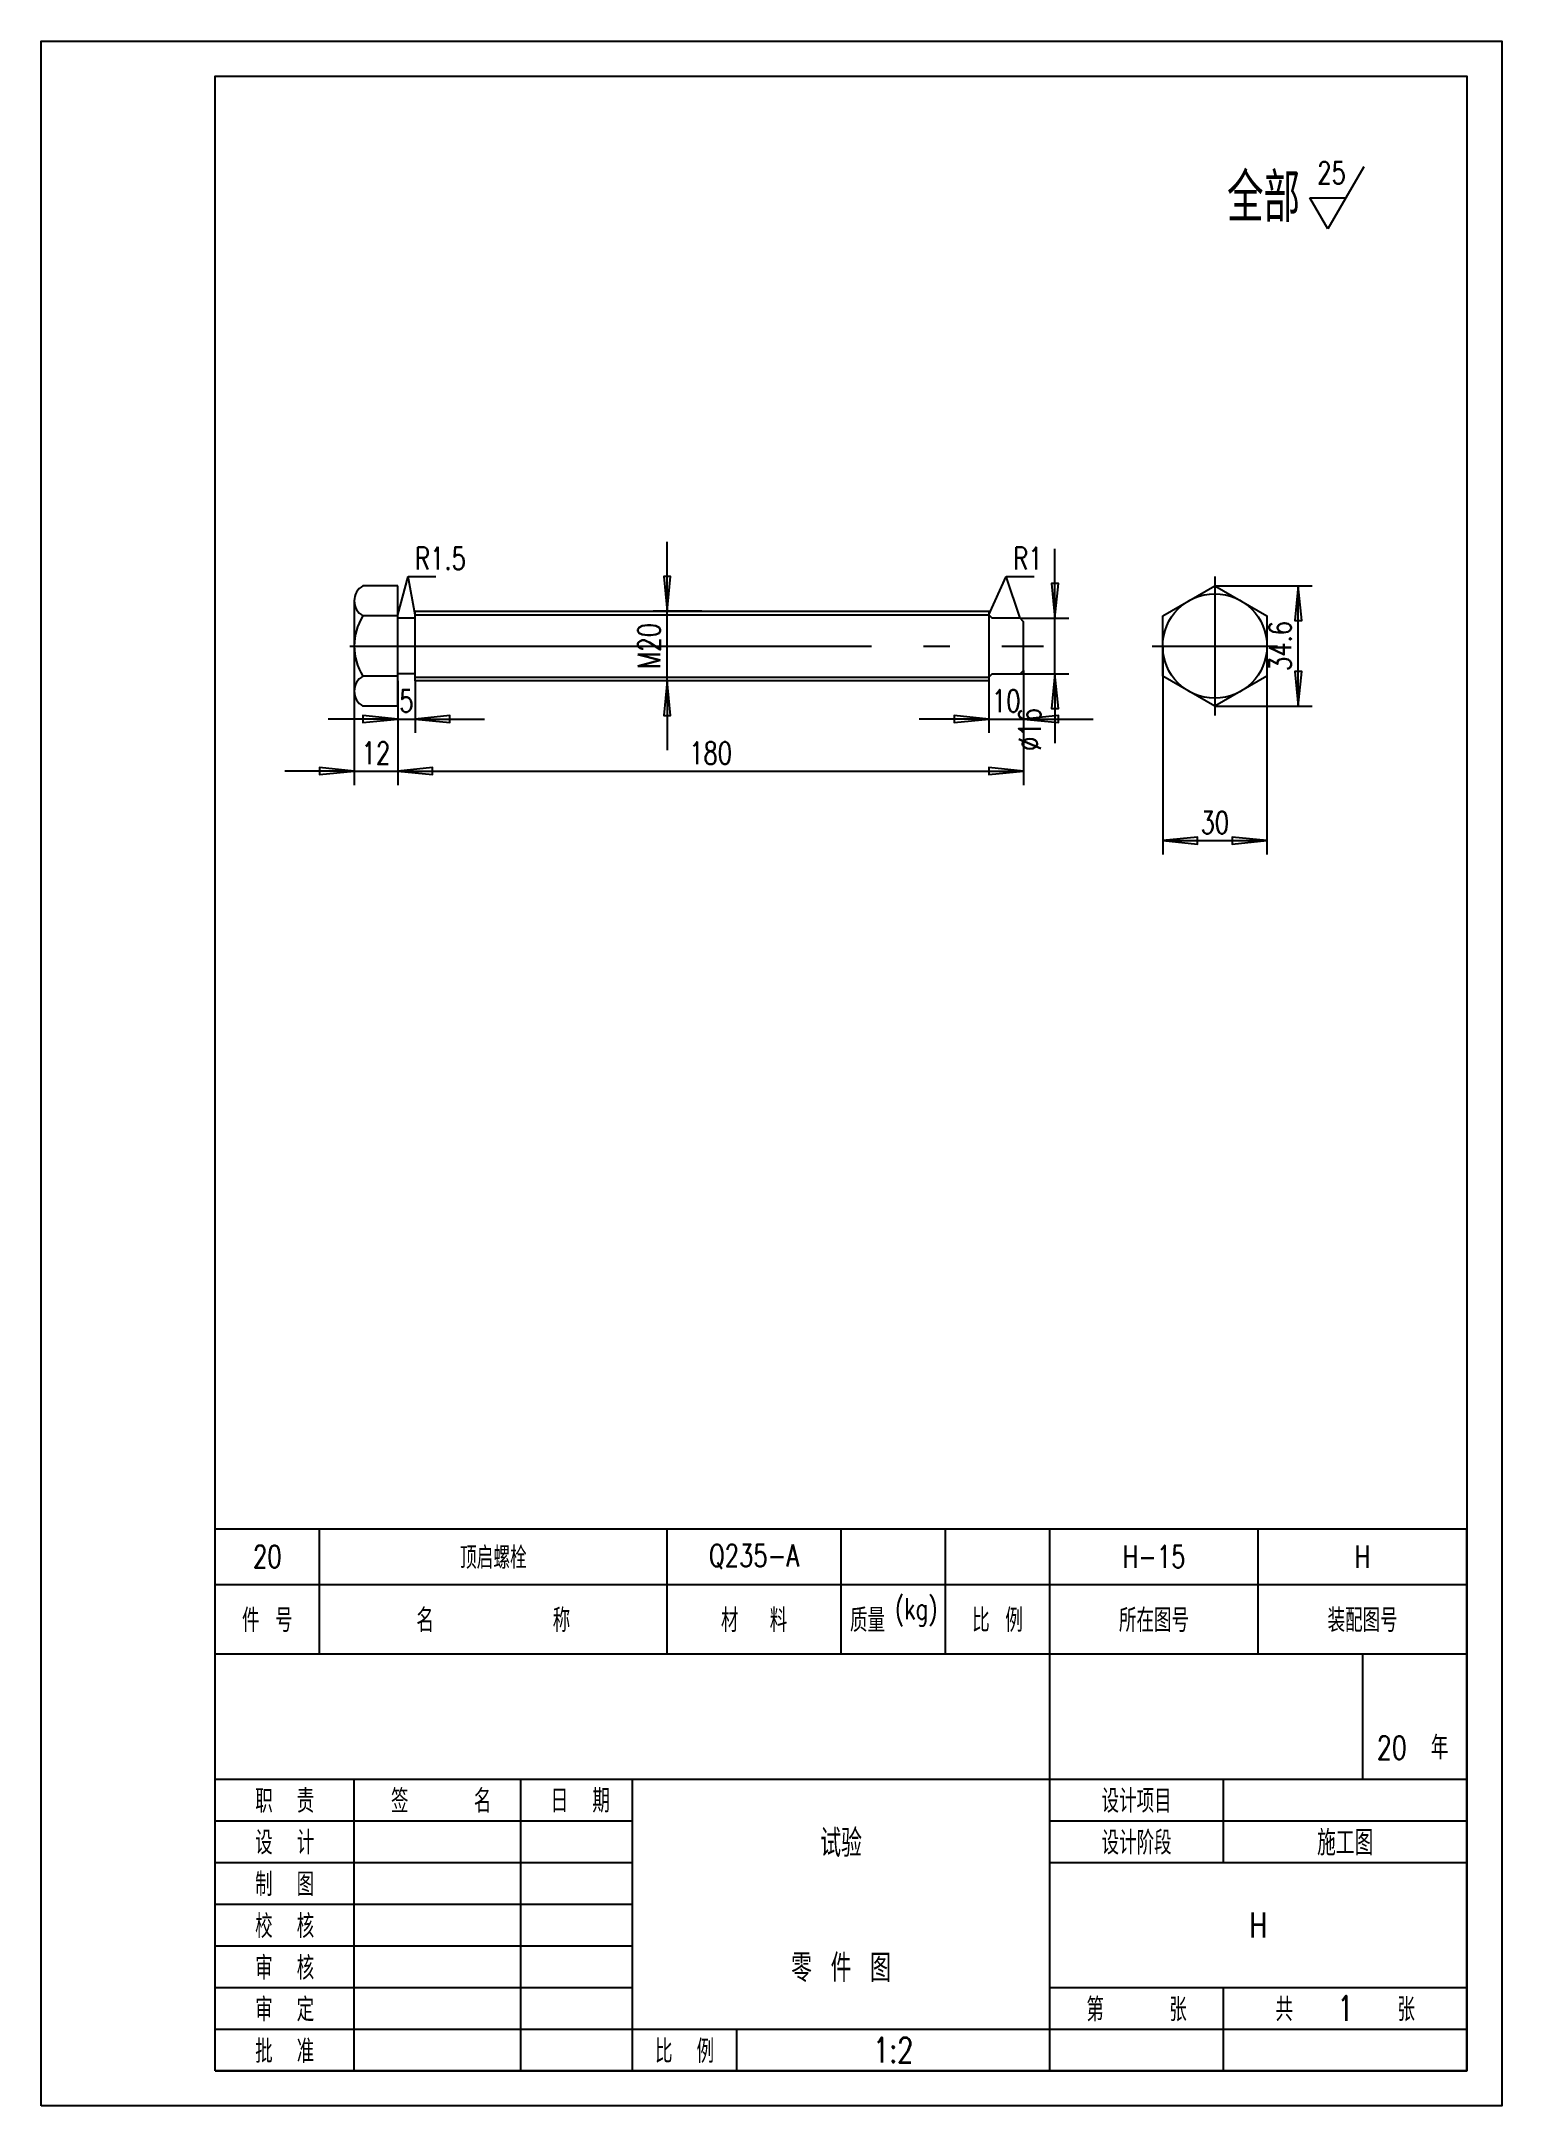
# Model space of a CAD drawing. Extents: x -50 to 370, y -10 to 584.
import ezdxf
from ezdxf.enums import TextEntityAlignment as Align

# ---------------------------------------------------------------- set-up
doc = ezdxf.new("R2010")
doc.units = 0
doc.header["$LTSCALE"] = 30
doc.header["$MEASUREMENT"] = 0
doc.linetypes.add('CENTER', pattern=[6.25, 5, -0.5, 0.25, -0.5])
for name, color, linetype in [('1', 2, 'CONTINUOUS'), ('2', 1, 'CONTINUOUS'), ('4', 2, 'CENTER')]:
    doc.layers.add(name, color=color, linetype=linetype)
doc.styles.add('HZ', font='txt', dxfattribs={"width": 0.75, "bigfont": 'hztxt'})
doc.styles.get("Standard").update_dxf_attribs({"font": 'simplex', "width": 0.75, "bigfont": 'hztxt'})

# ---------------------------------------------------------------- blocks, each defined once
blk = doc.blocks.new('BT3')
at = {"layer": '1'}
for p, q in [((-165, 0), (-165, 18)), ((-115, 0), (-115, 18)), ((-90, 0), (-90, 18)), ((-75, 0), (-75, 18)), ((-60, 0), (-60, 18)), ((-30, 0), (-30, 18)), ((-180, 10), (0, 10))]:
    blk.add_line(p, q, dxfattribs=at)
at = {"layer": '2'}
for p, q in [((-180, 18), (0, 18)), ((-180, 18), (0, 18)), ((-180, 0), (-180, 18)), ((0, 0), (0, 18)), ((-180, 0), (0, 0))]:
    blk.add_line(p, q, dxfattribs=at)
at = {"layer": '1', "style": 'HZ', "width": 0.75}
for s, p in [('件 号', (-172.5, 5)), ('名       称', (-140, 5)), ('材  料', (-102.5, 5)), ('质量', (-86.2, 5)), ('比 例', (-67.5, 5)), ('所在图号', (-45, 5)), ('装配图号', (-15, 5))]:
    blk.add_text(s, height=3.36, dxfattribs=at).set_placement(p, align=Align.MIDDLE)
blk.add_text('(kg)', height=3, dxfattribs=at).set_placement((-79.2, 5), align=Align.CENTER)

msp = doc.modelspace()

# ---------------------------------------------------------------- linework, layer by layer
at = {"layer": '1'}
for p, q in [((330.35, 547.92), (320, 530)), ((320, 530), (314.83, 538.96)), ((314.83, 538.96), (325.18, 538.96)), ((52.5, 419), (55.5, 430)), ((57.5, 419), (55.5, 430)), ((55.5, 430), (63.5, 430)), ((222.5, 419), (227.5, 430)), ((231.5, 418), (227.5, 430)), ((227.5, 430), (235.5, 430)), ((287.5, 427.32), (315.5, 427.32)), ((311.5, 392.68), (311.5, 427.32)), ((57.5, 419), (222.5, 419)), ((140, 420), (126, 420)), ((130, 400), (130, 420)), ((231.5, 418), (245.5, 418)), ((241.5, 402), (241.5, 418)), ((272.5, 410), (272.5, 350)), ((302.5, 410), (302.5, 350)), ((40, 400), (40, 370)), ((52.5, 400), (52.5, 370)), ((52.5, 400), (52.5, 370)), ((52.5, 400), (52.5, 385)), ((57.5, 401), (222.5, 401)), ((57.5, 400), (57.5, 385)), ((140, 400), (126, 400)), ((222.5, 400), (222.5, 385)), ((231.5, 402), (245.5, 402)), ((232.5, 403), (232.5, 370)), ((232.5, 403), (232.5, 385)), ((287.5, 392.68), (315.5, 392.68)), ((52.5, 389), (57.5, 389)), ((222.5, 389), (232.5, 389)), ((40, 374), (52.5, 374)), ((52.5, 374), (232.5, 374)), ((272.5, 354), (302.5, 354)), ((240, 0), (240, 120)), ((330, 120), (330, 84)), ((0, 84), (360, 84)), ((40, 0), (40, 84)), ((87.94, 0), (87.94, 84)), ((120, 0), (120, 84)), ((290, 60), (290, 84)), ((0, 72), (120, 72)), ((240, 72), (360, 72)), ((0, 60), (120, 60)), ((240, 60), (360, 60)), ((0, 48), (120, 48)), ((0, 36), (120, 36)), ((0, 24), (120, 24)), ((240, 24), (360, 24)), ((290, 0), (290, 24)), ((0, 12), (360, 12)), ((150, 0), (150, 12))]:
    msp.add_line(p, q, dxfattribs=at)
msp.add_lwpolyline([(-50, -10), (-50, 584), (370, 584), (370, -10)], close=True, dxfattribs=at)
for points in [[(130, 420), (131, 430), (129, 430), (130, 420), (130, 440)], [(241.5, 418), (242.5, 428), (240.5, 428), (241.5, 418), (241.5, 438)], [(311.5, 427.32), (310.5, 417.32), (312.5, 417.32), (311.5, 427.32)], [(130, 400), (129, 390), (131, 390), (130, 400), (130, 380)], [(241.5, 402), (240.5, 392), (242.5, 392), (241.5, 402), (241.5, 382)], [(311.5, 392.68), (312.5, 402.68), (310.5, 402.68), (311.5, 392.68)], [(52.5, 389), (42.5, 390), (42.5, 388), (52.5, 389), (32.5, 389)], [(57.5, 389), (67.5, 388), (67.5, 390), (57.5, 389), (77.5, 389)], [(222.5, 389), (212.5, 390), (212.5, 388), (222.5, 389), (202.5, 389)], [(232.5, 389), (242.5, 388), (242.5, 390), (232.5, 389), (252.5, 389)], [(40, 374), (30, 375), (30, 373), (40, 374), (20, 374)], [(52.5, 374), (62.5, 373), (62.5, 375), (52.5, 374)], [(52.5, 374), (62.5, 373), (62.5, 375), (52.5, 374), (72.5, 374)], [(232.5, 374), (222.5, 375), (222.5, 373), (232.5, 374)], [(272.5, 354), (282.5, 353), (282.5, 355), (272.5, 354)], [(302.5, 354), (292.5, 355), (292.5, 353), (302.5, 354)]]:
    msp.add_lwpolyline(points, dxfattribs=at)
for points in [[(130, 420), (131, 430), (129, 430), (130, 420)], [(241.5, 418), (242.5, 428), (240.5, 428), (241.5, 418)], [(311.5, 427.32), (310.5, 417.32), (312.5, 417.32), (311.5, 427.32)], [(130, 400), (129, 390), (131, 390), (130, 400)], [(241.5, 402), (240.5, 392), (242.5, 392), (241.5, 402)], [(311.5, 392.68), (312.5, 402.68), (310.5, 402.68), (311.5, 392.68)], [(52.5, 389), (42.5, 390), (42.5, 388), (52.5, 389)], [(57.5, 389), (67.5, 388), (67.5, 390), (57.5, 389)], [(222.5, 389), (212.5, 390), (212.5, 388), (222.5, 389)], [(232.5, 389), (242.5, 388), (242.5, 390), (232.5, 389)], [(40, 374), (30, 375), (30, 373), (40, 374)], [(52.5, 374), (62.5, 373), (62.5, 375), (52.5, 374)], [(52.5, 374), (62.5, 373), (62.5, 375), (52.5, 374)], [(232.5, 374), (222.5, 375), (222.5, 373), (232.5, 374)], [(272.5, 354), (282.5, 353), (282.5, 355), (272.5, 354)], [(302.5, 354), (292.5, 355), (292.5, 353), (302.5, 354)]]:
    msp.add_solid(points, dxfattribs=at)
at = {"layer": '2'}
for p, q in [((40, 422.99), (40, 397.01)), ((52.5, 427.32), (42.5, 427.32)), ((52.5, 392.68), (52.5, 427.32)), ((52.5, 418.66), (42.5, 418.66)), ((57.5, 418), (52.5, 418)), ((52.5, 401.34), (42.5, 401.34)), ((57.5, 402), (52.5, 402)), ((52.5, 392.68), (42.5, 392.68)), ((0, 120), (360, 120)), ((0, 0), (0, 120)), ((360, 0), (360, 120)), ((0, 0), (360, 0))]:
    msp.add_line(p, q, dxfattribs=at)
for points in [[(0, 0), (0, 574), (360, 574), (360, 0)], [(272.5, 418.66), (287.5, 427.32), (302.5, 418.66), (302.5, 401.34), (287.5, 392.68), (272.5, 401.34)], [(57.5, 400), (57.5, 420), (222.5, 420), (222.5, 400)], [(222.5, 401), (223.5, 402), (231.5, 402), (232.5, 403), (232.5, 417), (231.5, 418), (223.5, 418), (222.5, 419)]]:
    msp.add_lwpolyline(points, close=True, dxfattribs=at)
msp.add_circle((287.5, 410), 15, dxfattribs=at)
for centre, radius, start, end in [((45, 422.99), 5, 120, 240), ((56.25, 410), 16.25, 147.7959, 212.20412), ((45, 397.01), 5, 120, 240)]:
    msp.add_arc(centre, radius, start, end, dxfattribs=at)
at = {"layer": '4'}
for p, q in [((287.5, 430), (287.5, 390)), ((38.75, 410), (238.25, 410)), ((269.5, 410), (305.5, 410))]:
    msp.add_line(p, q, dxfattribs=at)

# ---------------------------------------------------------------- block references
at = {"layer": '1', "xscale": 2, "yscale": 2, "zscale": 2}
msp.add_blockref('BT3', (360, 120), dxfattribs=at)

# ---------------------------------------------------------------- texts
at = {"layer": '1', "style": 'HZ', "width": 0.75}
for s, height, p in [('全部', 14, (312, 532)), ('25', 6.4, (325.18, 542.96))]:
    msp.add_text(s, height=height, dxfattribs=at).set_placement(p, align=Align.RIGHT)
for s, p in [('R1.5', (57.5, 432)), ('R1', (229.5, 432))]:
    msp.add_text(s, height=6.4, dxfattribs=at).set_placement(p)
for s, p in [('M20', (128, 410)), ('34.6', (309.5, 410)), ('%%C16', (237.5, 386))]:
    msp.add_text(s, height=6.4, rotation=90, dxfattribs=at).set_placement(p, align=Align.CENTER)
for s, p in [('5', (55, 391)), ('10', (227.5, 391)), ('12', (46.25, 376)), ('180', (142.5, 376)), ('30', (287.5, 356))]:
    msp.add_text(s, height=6.4, dxfattribs=at).set_placement(p, align=Align.CENTER)
for s, height, p in [('20', 6.4, (15, 148)), ('顶启螺栓', 6.4, (80, 148)), ('Q235-A', 6.4, (155, 148)), ('H-15', 6.4, (270, 148)), ('H', 6.4, (330, 148)), ('试验', 8, (180, 66)), ('施工图', 7.2, (325, 66)), ('H', 7.2, (300, 42)), ('零 件 图', 8, (180, 30)), ('1', 7.2, (325, 18)), ('1:2', 7.2, (195, 6))]:
    msp.add_text(s, height=height, dxfattribs=at).set_placement(p, align=Align.MIDDLE)
at = {"layer": '1', "width": 0.75}
for s, p in [('20  年', (344.37, 93.36)), ('职  责', (20, 78)), ('签     名', (65, 78)), ('日  期', (105, 78)), ('设计项目', (265, 78)), ('设  计', (20, 66)), ('设计阶段', (265, 66)), ('制  图', (20, 54)), ('校  核', (20, 42)), ('审  核', (20, 30)), ('审  定', (20, 18)), ('第     张', (265, 18)), ('共        张', (325, 18)), ('批  准', (20, 6)), ('比  例', (135, 6))]:
    msp.add_text(s, height=6.72, dxfattribs=at).set_placement(p, align=Align.MIDDLE)

doc.saveas('drawing.dxf')
